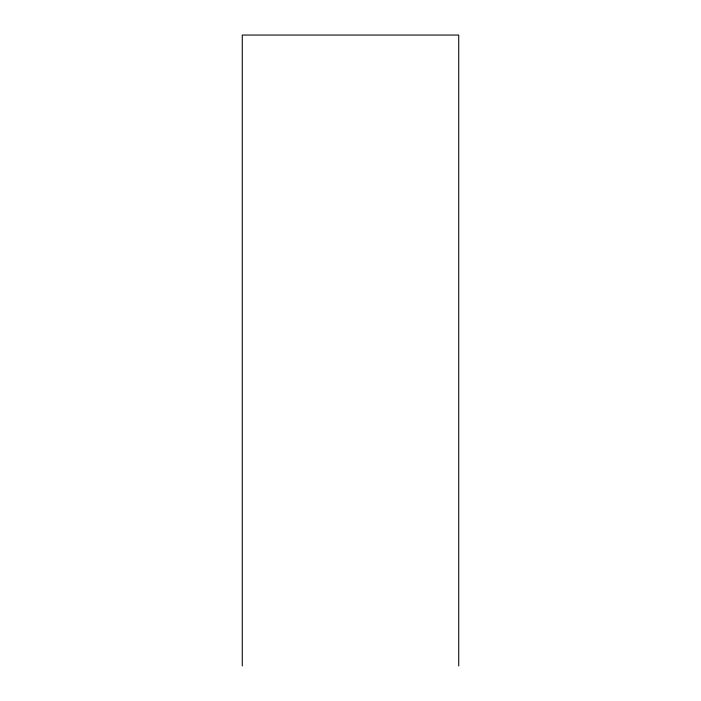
<?xml version="1.0" encoding="UTF-8"?>
<svg xmlns="http://www.w3.org/2000/svg" width="701" height="701" viewBox="0 0 701 701"><rect width="100%" height="100%" fill="white"/><g stroke="black" fill="none" stroke-linecap="round" stroke-linejoin="round"><path stroke-width="1.05" d="M458.726 665.95L458.726 35.05L242.274 35.05L242.274 665.95"/></g></svg>
